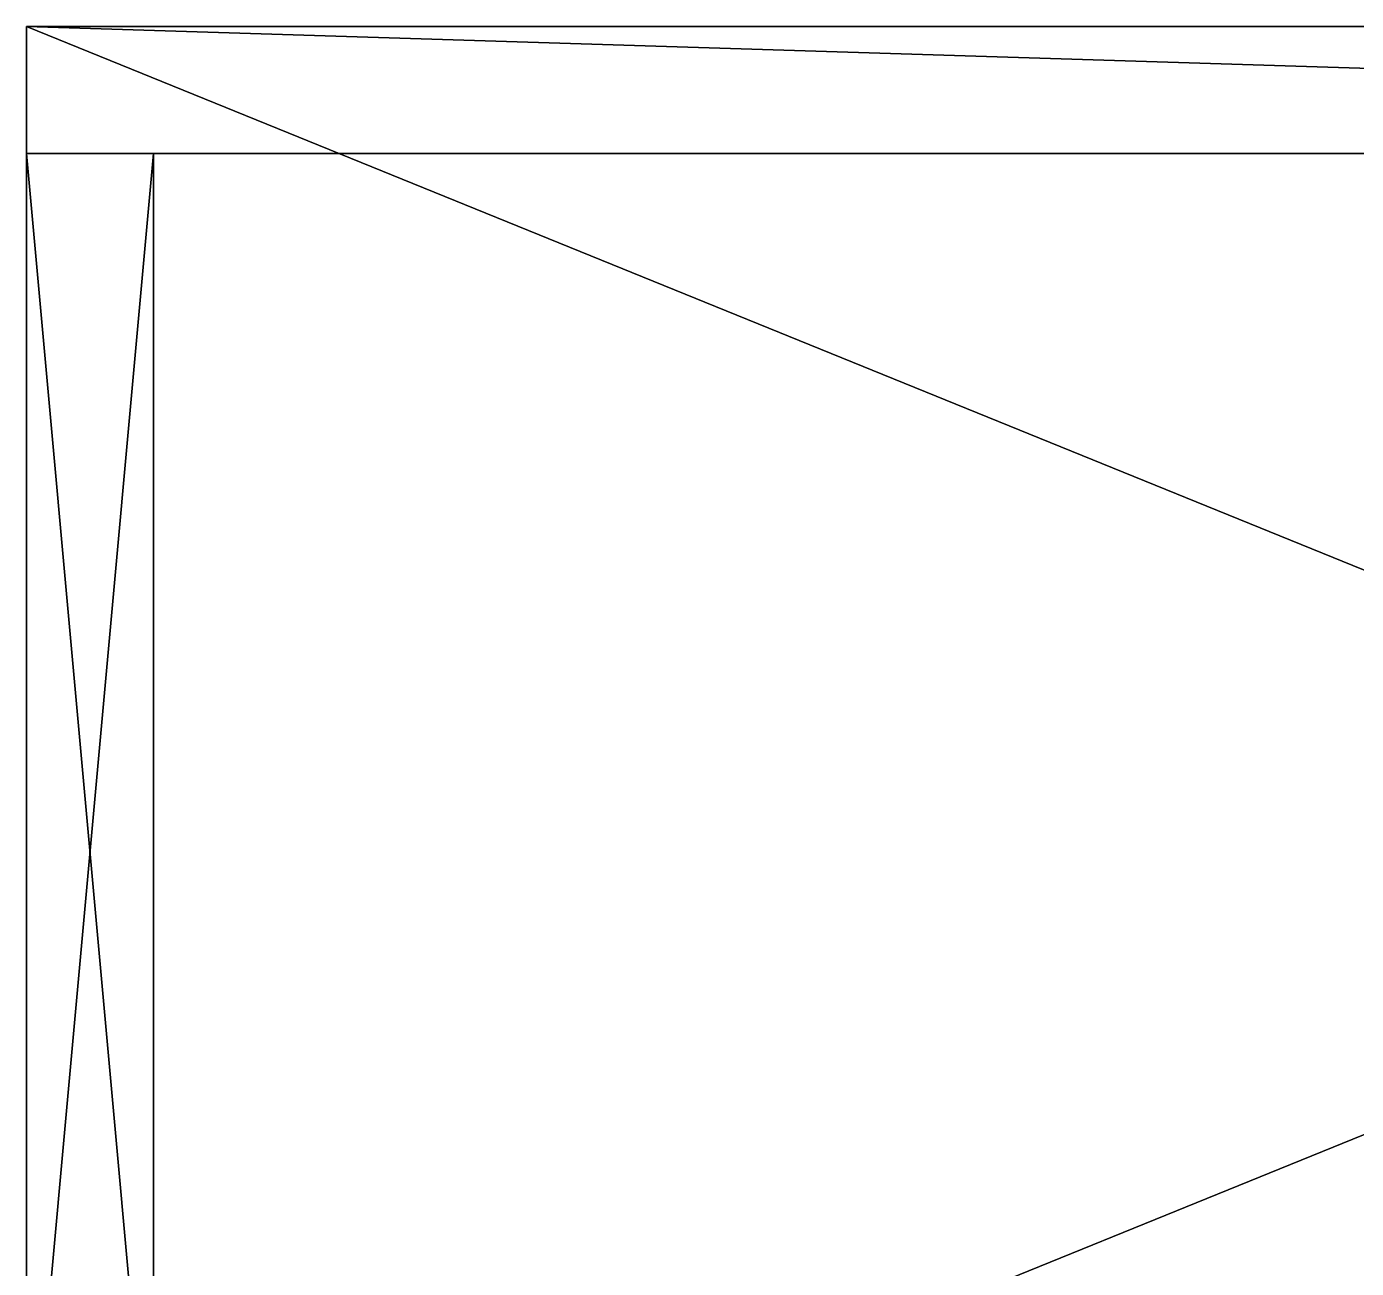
# Model space of a CAD drawing. Extents: x -137 to 215, y -152 to 256.
# Drawn here: x -110 to -89.06, y 236.45 to 256 of the extents above; entities that cross this region are included whole.
import ezdxf

# ---------------------------------------------------------------- set-up
doc = ezdxf.new("R2010")
doc.units = 0

msp = doc.modelspace()

# ---------------------------------------------------------------- meshes
at = {"layer": 'OBJECT160', "color": 50}
mesh = msp.add_polyface(dxfattribs=at)
corners = [(-46, 230, 160), (-110, 230, 160), (-110, 256, 160), (-46, 256, 160), (-46, 256, 158), (-110, 256, 158), (-110, 230, 158), (-46, 230, 158)]
mesh.append_faces([[corners[k] for k in face] for face in [(1, 3, 0), (3, 5, 4), (1, 7, 6), (0, 4, 7), (2, 6, 5), (5, 7, 4)]], dxfattribs={"vtx0": -1})
mesh.append_faces([[corners[k] for k in face] for face in [(1, 2, 3), (3, 2, 5), (1, 0, 7), (0, 3, 4), (2, 1, 6), (5, 6, 7)]], dxfattribs={"vtx2": -1})
at = {"layer": 'OBJECT161', "color": 50}
mesh = msp.add_polyface(dxfattribs=at)
corners = [(-46, 256, 104), (-110, 256, 104), (-110, 230, 104), (-46, 230, 104), (-110, 256, 106), (-46, 256, 106), (-46, 230, 106), (-110, 230, 106)]
mesh.append_faces([[corners[k] for k in face] for face in [(1, 3, 0), (1, 5, 4), (3, 7, 6), (0, 6, 5), (2, 4, 7), (7, 5, 6)]], dxfattribs={"vtx0": -1})
mesh.append_faces([[corners[k] for k in face] for face in [(1, 2, 3), (1, 0, 5), (3, 2, 7), (0, 3, 6), (2, 1, 4), (7, 4, 5)]], dxfattribs={"vtx2": -1})
at = {"layer": 'OBJECT162', "color": 50}
mesh = msp.add_polyface(dxfattribs=at)
corners = [(-110, 256, 158), (-110, 256, 106), (-46, 256, 106), (-46, 256, 158), (-46, 254, 106), (-46, 254, 158), (-110, 254, 106), (-110, 254, 158)]
mesh.append_faces([[corners[k] for k in face] for face in [(1, 3, 0), (2, 5, 3), (1, 7, 6), (0, 5, 7), (1, 4, 2), (4, 7, 5)]], dxfattribs={"vtx0": -1})
mesh.append_faces([[corners[k] for k in face] for face in [(1, 2, 3), (2, 4, 5), (1, 0, 7), (0, 3, 5), (1, 6, 4), (4, 6, 7)]], dxfattribs={"vtx2": -1})
at = {"layer": 'OBJECT164', "color": 50}
mesh = msp.add_polyface(dxfattribs=at)
corners = [(-110, 232, 106), (-110, 254, 106), (-110, 254, 158), (-110, 232, 158), (-108, 232, 158), (-108, 254, 158), (-108, 254, 106), (-108, 232, 106)]
mesh.append_faces([[corners[k] for k in face] for face in [(1, 3, 0), (3, 5, 4), (1, 7, 6), (1, 5, 2), (0, 4, 7), (7, 5, 6)]], dxfattribs={"vtx0": -1})
mesh.append_faces([[corners[k] for k in face] for face in [(1, 2, 3), (3, 2, 5), (1, 0, 7), (1, 6, 5), (0, 3, 4), (7, 4, 5)]], dxfattribs={"vtx2": -1})

doc.saveas('drawing.dxf')
